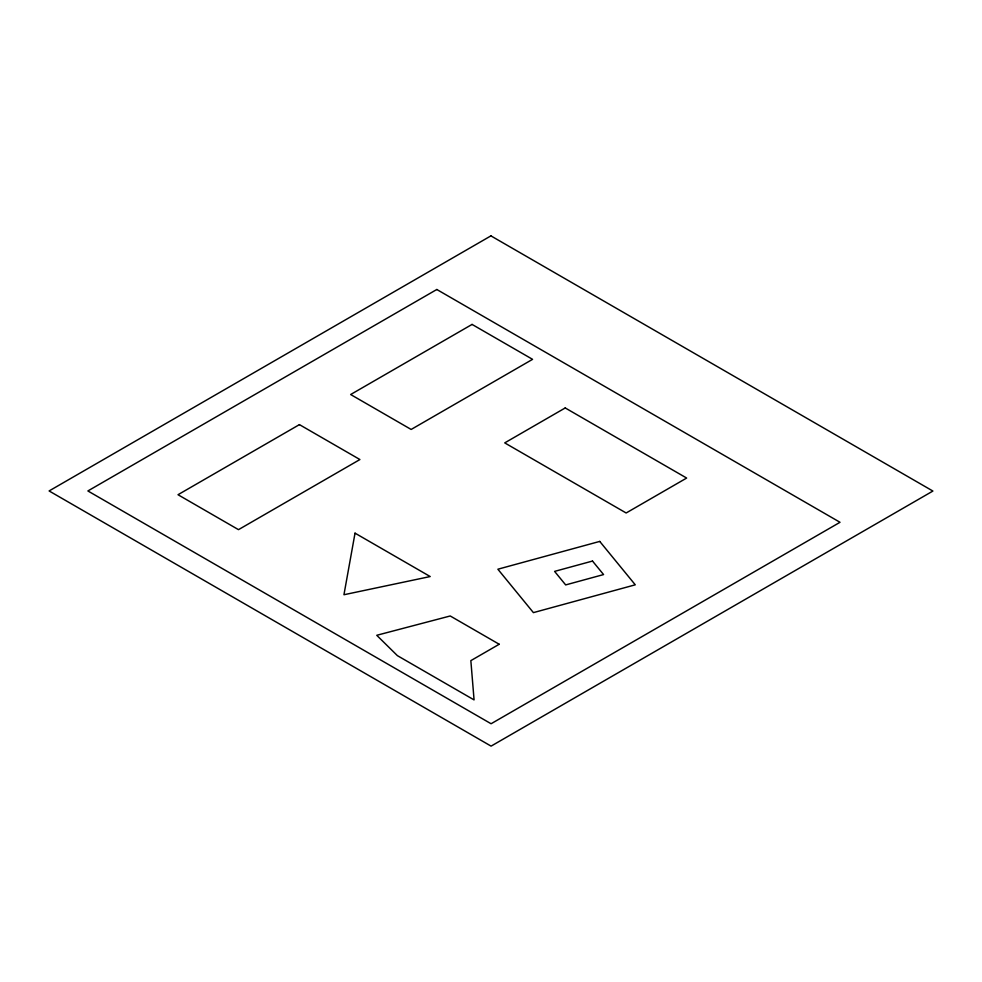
<?xml version="1.0" encoding="UTF-8"?>
<svg xmlns="http://www.w3.org/2000/svg" width="982" height="982" viewBox="0 0 982 982"><rect width="100%" height="100%" fill="white"/><g stroke="black" fill="none" stroke-linecap="round" stroke-linejoin="round"><path stroke-width="1.47" d="M355.03 533.152L343.945 594.736L430.19 576.544L355.03 533.152M490.914 235.876L49.1 490.951L491.086 746.124L932.9 491.049L490.914 235.876M436.806 289.494L87.877 490.951L491.086 723.746L840.015 522.289L436.806 289.494M472.072 324.416L350.648 394.518L411.151 429.453L532.575 359.338L472.072 324.416M299.424 424.617L178 494.719L238.491 529.654L359.915 459.539L299.424 424.617M565.227 407.947L504.723 442.882L626.148 512.985L686.651 478.05L565.227 407.947M499.212 644.253L470.844 660.641L474.073 699.908L397.379 655.632L376.744 635.293L450.222 615.972L499.212 644.253M599.744 541.413L497.874 569.216L533.41 612.621L635.268 584.818L599.744 541.413M592.502 561.053L554.597 571.389L565.669 584.916L603.574 574.568L592.502 561.053"/></g></svg>
